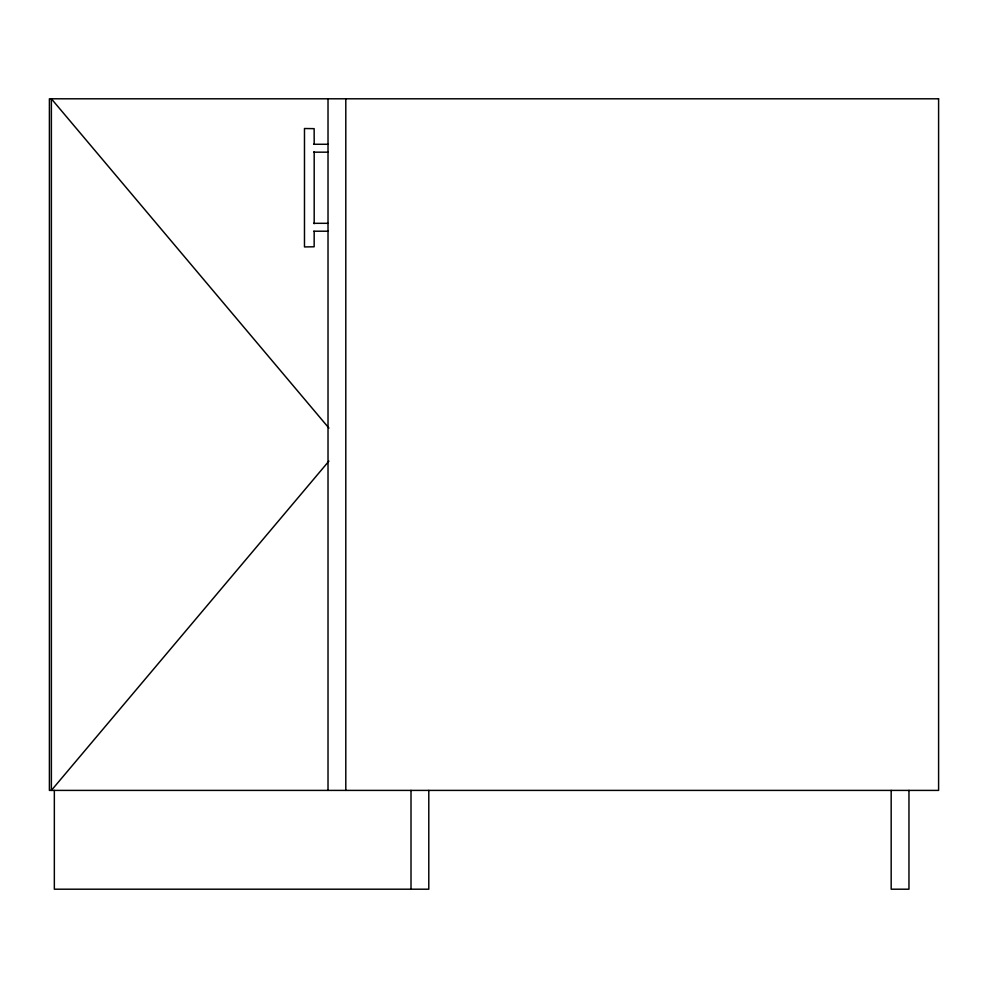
<?xml version="1.0" encoding="UTF-8"?>
<svg xmlns="http://www.w3.org/2000/svg" width="988" height="988" viewBox="0 0 988 988"><rect width="100%" height="100%" fill="white"/><g stroke="black" fill="none" stroke-linecap="round" stroke-linejoin="round"><path stroke-width="1.48" d="M328.905 461.124L51.376 790.4L51.376 98.8L328.905 428.076M313.616 144.273L328.016 144.273M313.616 152.164L328.016 152.177M313.616 223.313L328.016 223.313M313.616 231.204L328.016 231.217M908.96 790.4L908.96 889.2L891.176 889.2L891.176 790.4M428.792 790.4L428.792 889.2L54.34 889.2L54.34 790.4M411.008 790.4L411.008 889.2M345.8 98.8L345.8 790.4M328.016 98.8L328.016 790.4M314.184 144.087L314.147 128.65L304.477 128.514L304.477 246.926L314.147 246.79L314.184 231.353M314.184 151.732L314.184 223.708M938.6 98.8L49.4 98.8L49.4 790.4L938.6 790.4L938.6 98.8"/></g></svg>
